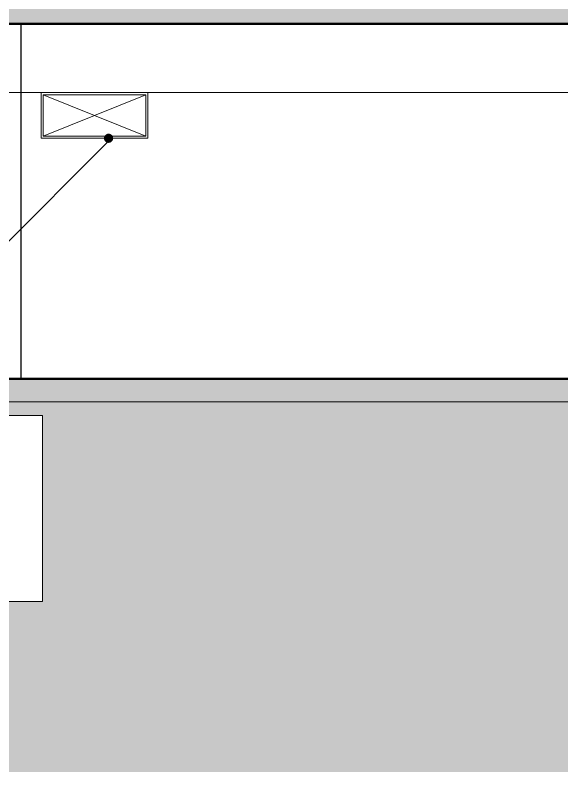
# Model space of a CAD drawing. Header units: millimetres. Extents: x 1135 to 1350, y 205 to 283.
# Drawn here: x 1151.19 to 1155.96, y 206.87 to 213.48 of the extents above; entities that cross this region are included whole.
import ezdxf

# ---------------------------------------------------------------- set-up
doc = ezdxf.new("R2010")
doc.units = ezdxf.units.MM
doc.header["$LTSCALE"] = 10
for name, color, linetype, lineweight in [('CINZA', 252, 'Continuous', 13), ('COTA', 90, 'Continuous', 9), ('HACHT', 90, 'Continuous', 9), ('PAREDES 2', 50, 'Continuous', 50), ('pn 02', 16, 'Continuous', 20), ('PN-01', 90, 'Continuous', 13), ('PN-03', 180, 'Continuous', 30)]:
    doc.layers.add(name, color=color, linetype=linetype, lineweight=lineweight)

msp = doc.modelspace()

# ---------------------------------------------------------------- hatches: boundary and pattern name
at = {"layer": 'CINZA'}
h = msp.add_hatch(dxfattribs=at)
h.set_pattern_fill('SOLO2', color=256, style=0)
h.set_pattern_definition([(45, (0, 0.1), (0.2, 0.6), [0.56568542, -0.56568542]), (45, (0.1, 0), (0.2, 0.6), [0.56568542, -0.56568542]), (315, (0.2, 0), (0.6, 0.2), [0.2828427, -0.2828427]), (315, (0.3, 0.1), (0.6, 0.2), [0.2828427, -0.2828427]), (315, (0.4, 0.2), (0.6, 0.2), [0.2828427, -0.2828427]), (315, (0.5, 0.3), (0.6, 0.2), [0.2828427, -0.2828427])])
h.paths.add_polyline_path([(1136.168, 220.7), (1136.168, 218.2034), (1143.19, 218.2034), (1143.19, 206.8702), (1150.9934, 206.8702), (1150.9934, 208.3567), (1150.5535, 208.3567), (1150.5535, 209.9795), (1150.9934, 209.9795), (1150.9934, 210.3), (1145.8684, 210.3), (1145.8684, 213.6), (1145.8684, 216.9), (1145.8684, 220.2), (1150.8684, 220.2), (1150.8684, 220.7)])
h.paths.add_polyline_path([(1145.6697, 209.9803), (1146.5495, 209.9803), (1146.5495, 208.3575), (1145.6697, 208.3575)], flags=16)
h.paths.add_polyline_path([(1156.9934, 206.8702), (1156.9934, 208.3567), (1156.5535, 208.3567), (1156.5535, 209.9795), (1156.9934, 209.9795), (1156.9934, 210.1), (1150.9934, 210.1), (1150.9934, 209.9795), (1151.4333, 209.9795), (1151.4333, 208.3567), (1150.9934, 208.3567), (1150.9934, 206.8702)])
h.paths.add_polyline_path([(1162.9934, 206.8702), (1162.9934, 208.3567), (1162.5535, 208.3567), (1162.5535, 209.9795), (1162.9934, 209.9795), (1162.9934, 210.1), (1156.9934, 210.1), (1156.9934, 209.9795), (1157.4333, 209.9795), (1157.4333, 208.3567), (1156.9934, 208.3567), (1156.9934, 206.8702)])
h.paths.add_polyline_path([(1163.4333, 208.3567), (1162.9934, 208.3567), (1162.9934, 206.8702), (1168.9934, 206.8702), (1168.9934, 208.3567), (1168.5535, 208.3567), (1168.5535, 209.9795), (1168.9934, 209.9795), (1168.9934, 210.1), (1162.9934, 210.1), (1162.9934, 209.9795), (1163.4333, 209.9795)])
h.paths.add_polyline_path([(1174.9934, 206.8702), (1174.9934, 208.3567), (1174.5535, 208.3567), (1174.5535, 209.9795), (1174.9934, 209.9795), (1174.9934, 210.1), (1168.9934, 210.1), (1168.9934, 209.9795), (1169.4333, 209.9795), (1169.4333, 208.3567), (1168.9934, 208.3567), (1168.9934, 206.8702)])
h.paths.add_polyline_path([(1180.9934, 206.8702), (1180.9934, 208.3567), (1180.5535, 208.3567), (1180.5535, 209.9795), (1180.9934, 209.9795), (1180.9934, 210.1), (1174.9934, 210.1), (1174.9934, 209.9795), (1175.4333, 209.9795), (1175.4333, 208.3567), (1174.9934, 208.3567), (1174.9934, 206.8702)])
h.paths.add_polyline_path([(1186.9934, 206.8702), (1186.9934, 210.1), (1180.9934, 210.1), (1180.9934, 209.9795), (1181.4333, 209.9795), (1181.4333, 208.3567), (1180.9934, 208.3567), (1180.9934, 206.8702)])
at = {"layer": 'HACHT'}
h = msp.add_hatch(color=256, dxfattribs=at)
h.paths.add_polyline_path([(1162.1404, 216.9), (1156.9934, 216.9), (1156.9934, 216.7), (1157.1434, 216.7), (1162.1404, 216.7)])
h.paths.add_polyline_path([(1162.1404, 213.6), (1156.9934, 213.6), (1156.9934, 213.4), (1162.1404, 213.4)])
h.paths.add_polyline_path([(1156.9934, 213.6), (1151.2434, 213.6), (1152.2055, 213.4), (1156.9934, 213.4)])
h.paths.add_polyline_path([(1156.9934, 216.9), (1151.2434, 216.9), (1152.2055, 216.7), (1156.9934, 216.7)])
h.paths.add_polyline_path([(1151.2434, 216.9), (1150.9934, 216.9), (1150.9934, 216.7), (1151.1434, 216.7), (1152.2055, 216.7)])
h.paths.add_polyline_path([(1151.2434, 213.6), (1150.9934, 213.6), (1150.9934, 213.4), (1152.2055, 213.4)])
h.paths.add_polyline_path([(1150.9934, 213.6), (1147.1892, 213.6), (1147.1892, 213.4), (1150.9934, 213.4)])
h.paths.add_polyline_path([(1150.9934, 216.9), (1147.1892, 216.9), (1147.1892, 216.7), (1150.9934, 216.7)])
h.paths.add_polyline_path([(1146.6392, 216.9), (1146.1184, 216.9), (1146.1184, 216.7), (1146.6392, 216.7)])
h.paths.add_polyline_path([(1146.1184, 216.9), (1145.8684, 216.9), (1145.8684, 216.7), (1146.1184, 216.7)])
h.paths.add_polyline_path([(1146.6392, 213.6), (1145.8684, 213.6), (1145.8684, 213.4), (1146.6392, 213.4)])
at = {"layer": 'PN-01'}
h = msp.add_hatch(color=256, dxfattribs=at)
h.paths.add_polyline_path([(1150.9934, 210.1), (1150.9934, 210.3), (1145.8684, 210.3), (1145.8684, 210.1)])
h.paths.add_polyline_path([(1150.9934, 210.3), (1150.9934, 210.1), (1156.9934, 210.1), (1156.9934, 210.3)])
h.paths.add_polyline_path([(1156.9934, 210.3), (1156.9934, 210.1), (1162.9934, 210.1), (1162.9934, 210.3)])

# ---------------------------------------------------------------- linework, layer by layer
at = {"layer": 'COTA', "const_width": 0.04}
msp.add_lwpolyline([(1152.008, 212.4203, 1), (1152.008, 212.3803, 1)], format="xyb", close=True, dxfattribs=at)
at = {"layer": 'HACHT'}
for p, q in [((1151.419, 212.8), (1151.419, 212.4)), ((1151.439, 212.78), (1151.439, 212.42)), ((1151.439, 212.78), (1152.332, 212.78)), ((1151.439, 212.78), (1152.332, 212.42)), ((1152.332, 212.78), (1151.439, 212.42)), ((1152.332, 212.78), (1152.332, 212.42)), ((1152.352, 212.8), (1152.352, 212.4)), ((1151.439, 212.42), (1152.332, 212.42)), ((1152.0259, 212.3912), (1150.6316, 210.997)), ((1151.419, 212.4), (1152.352, 212.4))]:
    msp.add_line(p, q, dxfattribs=at)
at = {"layer": 'PAREDES 2'}
for p, q in [((1147.1892, 213.4), (1162.1404, 213.4)), ((1145.8684, 210.3), (1236.5023, 210.3))]:
    msp.add_line(p, q, dxfattribs=at)
at = {"layer": 'pn 02'}
msp.add_line((1146.1184, 212.8), (1184.2684, 212.8), dxfattribs=at)
at = {"layer": 'PN-01'}
msp.add_line((1145.8684, 210.1), (1236.7523, 210.1), dxfattribs=at)
msp.add_lwpolyline([(1150.5535, 209.9795), (1151.4333, 209.9795), (1151.4333, 208.3567), (1150.5535, 208.3567)], close=True, dxfattribs=at)
at = {"layer": 'PN-03'}
msp.add_line((1151.2434, 213.4), (1151.2434, 210.3), dxfattribs=at)

doc.saveas('drawing.dxf')
